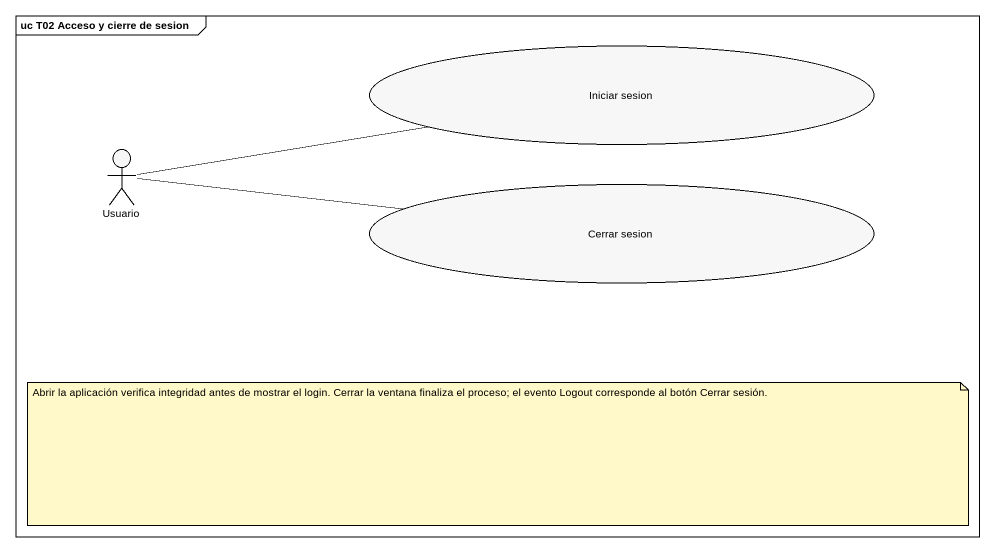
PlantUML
@startuml
mainframe uc T02 Acceso y cierre de sesion
usecase "Iniciar sesion" as Iniciar_sesion #F7F7F7
actor Usuario #F7F7F7
usecase "Cerrar sesion" as Cerrar_sesion #F7F7F7
Usuario -right- Iniciar_sesion
Usuario -right- Cerrar_sesion
note as N1
  Abrir la aplicación verifica integridad antes de mostrar el login. Cerrar la ventana finaliza el proceso; el evento Logout corresponde al botón Cerrar sesión.
end note
@enduml
